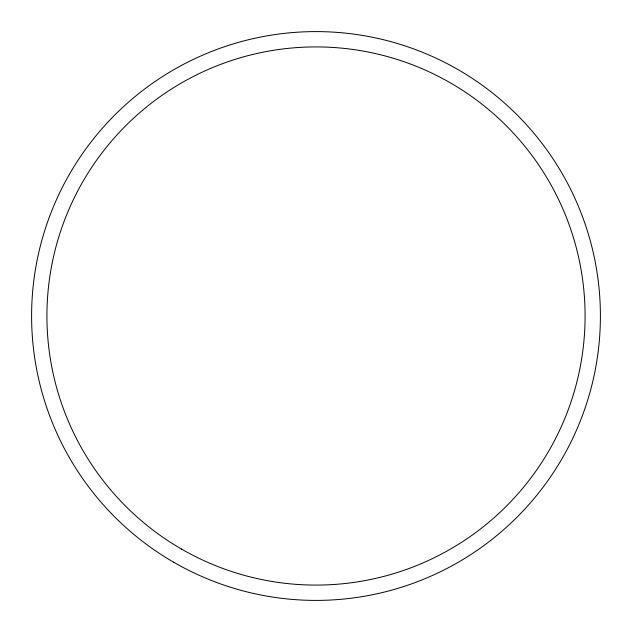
<?xml version="1.0" encoding="UTF-8"?>
<svg xmlns="http://www.w3.org/2000/svg" width="632" height="632" viewBox="0 0 632 632"><rect width="100%" height="100%" fill="white"/><g stroke="black" fill="none" stroke-linecap="round" stroke-linejoin="round"><path stroke-width="0.95" d="M173.8 562.298A284.4 284.4 0 0 0 600.4 316A284.4 284.4 0 0 0 173.8 69.702A284.4 284.4 0 0 0 173.8 562.298M181.455 549.034A269.09 269.09 0 0 0 585.09 316A269.09 269.09 0 0 0 181.455 82.966A269.09 269.09 0 0 0 181.455 549.034"/></g></svg>
